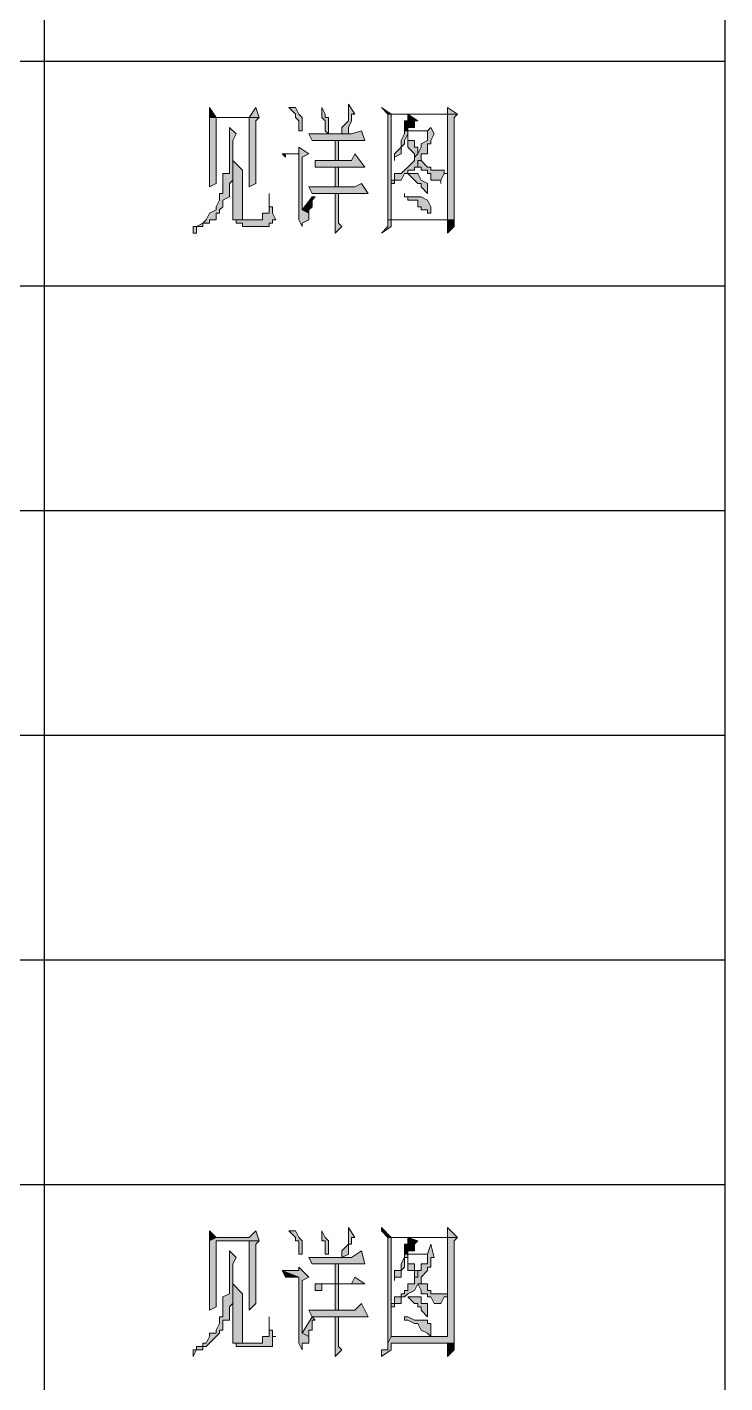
# Model space of a CAD drawing. Header units: millimetres. Extents: x 20 to 821, y 1 to 1134.
# Drawn here: x 783.1 to 821.2, y 311.2 to 385 of the extents above; entities that cross this region are included whole.
import ezdxf

# ---------------------------------------------------------------- set-up
doc = ezdxf.new("R2010")
doc.units = ezdxf.units.MM
doc.layers.add('1', color=7, linetype='Continuous')

msp = doc.modelspace()

# ---------------------------------------------------------------- hatches: boundary and pattern name
h = msp.add_hatch(color=0)
h.dxf.hatch_style = 2
h.paths.add_polyline_path([(793.08, 380.661732), (793.08, 380.121732), (793.44, 380.121732)])
h = msp.add_hatch(color=0)
h.dxf.hatch_style = 2
h.paths.add_polyline_path([(795.6, 380.661732), (795.24, 380.121732), (793.08, 380.121732), (793.08, 379.941732), (793.08, 376.521732), (793.08, 376.341732), (793.44, 376.521732), (793.44, 380.121732), (795.24, 380.121732), (795.78, 380.121732)])
h = msp.add_hatch(color=0)
h.dxf.hatch_style = 2
h.paths.add_polyline_path([(797.76, 380.661732), (797.4, 380.661732), (797.76, 380.301732), (797.76, 380.121732), (797.94, 379.941732), (797.94, 379.401732), (798.12, 379.401732), (798.12, 380.121732), (797.94, 380.301732)])
h = msp.add_hatch(color=0)
h.dxf.hatch_style = 2
h.paths.add_polyline_path([(799.2, 380.661732), (799.2, 380.121732), (799.38, 379.941732), (799.38, 379.401732), (799.56, 379.221732), (799.56, 380.121732), (799.38, 380.121732), (799.38, 380.301732)])
h = msp.add_hatch(color=0)
h.dxf.hatch_style = 2
h.paths.add_polyline_path([(800.64, 380.841732), (800.64, 379.941732), (800.28, 379.581732), (800.28, 379.221732), (800.64, 379.221732), (800.64, 379.581732), (800.82, 379.941732), (800.82, 380.301732), (801, 380.301732)])
h = msp.add_hatch(color=0)
h.dxf.hatch_style = 2
h.paths.add_polyline_path([(802.44, 380.661732), (802.8, 380.301732), (802.98, 380.301732)])
h = msp.add_hatch(color=0)
h.dxf.hatch_style = 2
h.paths.add_polyline_path([(806.04, 380.661732), (806.04, 380.301732), (802.98, 380.301732), (802.8, 380.301732), (802.8, 380.121732), (802.8, 374.541732), (802.98, 374.541732), (802.98, 376.521732), (803.16, 376.521732), (802.98, 376.521732), (802.98, 380.301732), (806.58, 380.301732)])
h = msp.add_hatch(color=0)
h.dxf.hatch_style = 2
h.paths.add_polyline_path([(795.78, 380.121732), (795.24, 380.121732), (795.24, 376.341732), (795.6, 376.521732), (795.6, 379.941732)])
h = msp.add_hatch(color=0)
h.dxf.hatch_style = 2
h.paths.add_polyline_path([(806.58, 380.301732), (806.04, 380.301732), (806.04, 374.541732), (802.8, 374.541732), (802.8, 374.361732), (802.8, 374.181732), (802.44, 373.821732), (802.98, 374.181732), (802.98, 374.541732), (806.04, 374.541732), (806.4, 374.541732), (806.4, 374.901732), (806.4, 380.121732)])
h = msp.add_hatch(color=0)
h.dxf.hatch_style = 2
h.paths.add_polyline_path([(803.88, 380.301732), (803.88, 379.941732), (803.7, 379.941732), (803.7, 379.401732), (803.88, 379.401732), (803.88, 379.581732), (804.24, 379.581732), (804.24, 379.941732), (804.42, 379.941732)])
h = msp.add_hatch(color=0)
h.dxf.hatch_style = 2
h.paths.add_polyline_path([(794.16, 379.581732), (794.16, 377.061732), (793.8, 377.061732), (793.8, 375.981732), (793.62, 375.981732), (793.62, 375.801732), (793.62, 375.621732), (793.44, 375.261732), (793.44, 375.081732), (793.08, 374.901732), (792.9, 374.541732), (792.72, 374.361732), (792.36, 374.181732), (792.18, 374.181732), (792.18, 373.821732), (792.36, 373.821732), (792.36, 374.181732), (792.72, 374.181732), (792.72, 374.361732), (793.08, 374.361732), (793.08, 374.541732), (793.44, 374.541732), (793.44, 374.901732), (793.62, 374.901732), (793.62, 375.081732), (793.8, 375.261732), (793.8, 375.621732), (794.16, 375.801732), (794.16, 376.521732), (794.34, 376.701732), (794.34, 378.861732), (794.52, 379.221732)])
h = msp.add_hatch(color=0)
h.dxf.hatch_style = 2
h.paths.add_polyline_path([(801.36, 379.401732), (800.82, 379.221732), (798.48, 379.221732), (798.66, 378.861732), (801.54, 378.861732)])
h = msp.add_hatch(color=0)
h.dxf.hatch_style = 2
h.paths.add_polyline_path([(805.14, 379.581732), (804.96, 379.401732), (803.7, 379.401732), (804.96, 379.401732), (804.96, 378.861732), (804.6, 378.681732), (804.6, 378.501732), (804.42, 378.141732), (804.24, 377.961732), (804.24, 377.781732), (803.88, 377.421732), (803.7, 377.241732), (803.52, 377.061732), (803.16, 377.061732), (803.16, 376.701732), (802.98, 376.701732), (802.98, 376.521732), (803.16, 376.521732), (803.16, 376.701732), (803.52, 376.701732), (803.7, 377.061732), (803.88, 377.061732), (803.88, 377.241732), (804.24, 377.241732), (804.24, 377.421732), (804.42, 377.421732), (804.42, 377.781732), (804.6, 377.781732), (804.6, 377.961732), (804.6, 378.141732), (804.96, 378.141732), (804.96, 378.681732), (805.14, 378.681732), (805.14, 378.861732), (805.32, 379.221732)])
h = msp.add_hatch(color=0)
h.dxf.hatch_style = 2
h.paths.add_polyline_path([(803.7, 379.401732), (803.7, 379.221732), (803.52, 378.861732), (803.52, 378.501732), (803.16, 378.141732), (803.16, 377.781732), (803.16, 377.961732), (803.52, 378.141732), (803.52, 378.501732), (803.7, 378.681732), (803.7, 378.861732), (803.88, 379.221732), (803.88, 379.401732), (804.96, 379.401732)])
h = msp.add_hatch(color=0)
h.dxf.hatch_style = 2
h.paths.add_polyline_path([(803.88, 379.221732), (803.88, 378.501732), (804.24, 378.141732), (804.24, 377.961732), (804.42, 378.141732), (804.42, 378.501732), (804.24, 378.501732), (804.24, 378.861732), (803.88, 378.861732)])
h = msp.add_hatch(color=0)
h.dxf.hatch_style = 2
h.paths.add_polyline_path([(797.94, 378.501732), (797.94, 378.141732), (797.04, 378.141732), (797.94, 378.141732), (797.94, 375.081732), (797.94, 374.541732), (798.12, 374.181732), (798.12, 374.361732), (798.48, 374.541732), (798.48, 374.901732), (798.12, 375.081732), (798.12, 377.961732), (798.48, 378.141732)])
h = msp.add_hatch(color=0)
h.dxf.hatch_style = 2
h.paths.add_polyline_path([(799.92, 377.781732), (800.1, 377.781732), (800.1, 378.861732), (799.92, 378.861732)])
h = msp.add_hatch(color=0)
h.dxf.hatch_style = 2
h.paths.add_polyline_path([(794.34, 377.781732), (794.34, 374.541732), (794.52, 374.541732), (795.06, 374.541732), (794.88, 374.541732), (794.88, 377.241732)])
h = msp.add_hatch(color=0)
h.dxf.hatch_style = 2
h.paths.add_polyline_path([(797.04, 378.141732), (797.22, 377.961732), (797.22, 378.141732), (797.4, 378.141732), (797.94, 378.141732)])
h = msp.add_hatch(color=0)
h.dxf.hatch_style = 2
h.paths.add_polyline_path([(801, 378.141732), (800.82, 377.781732), (798.84, 377.781732), (798.84, 377.421732), (801.54, 377.421732)])
h = msp.add_hatch(color=0)
h.dxf.hatch_style = 2
h.paths.add_polyline_path([(804.6, 377.781732), (804.42, 377.781732), (804.42, 377.421732), (804.6, 377.421732), (804.6, 377.241732), (804.96, 377.241732), (804.96, 377.061732), (805.14, 377.061732), (805.14, 376.701732), (805.68, 376.701732), (805.68, 376.521732), (805.68, 376.701732), (805.86, 377.061732), (806.04, 377.061732), (805.86, 377.061732), (805.86, 377.241732), (805.68, 377.241732), (805.32, 377.241732), (805.14, 377.241732), (805.14, 377.421732), (804.96, 377.421732)])
h = msp.add_hatch(color=0)
h.dxf.hatch_style = 2
h.paths.add_polyline_path([(799.92, 376.341732), (800.1, 376.341732), (800.1, 377.421732), (799.92, 377.421732)])
h = msp.add_hatch(color=0)
h.dxf.hatch_style = 2
h.paths.add_polyline_path([(804.24, 377.061732), (803.88, 377.061732), (804.24, 376.701732), (804.42, 376.521732), (804.6, 376.521732), (804.6, 376.341732), (804.96, 375.981732), (804.96, 376.521732), (804.6, 376.701732), (804.42, 377.061732)])
h = msp.add_hatch(color=0)
h.dxf.hatch_style = 2
h.paths.add_polyline_path([(796.32, 375.981732), (796.32, 374.901732), (795.96, 374.901732), (795.96, 374.541732), (795.06, 374.541732), (794.52, 374.541732), (794.52, 374.361732), (794.88, 374.361732), (794.88, 374.181732), (796.32, 374.181732), (796.32, 374.361732), (796.5, 374.361732), (796.5, 374.541732), (796.68, 374.541732), (796.5, 374.901732), (796.5, 375.261732), (796.32, 375.261732)])
h = msp.add_hatch(color=0)
h.dxf.hatch_style = 2
h.paths.add_polyline_path([(801.36, 376.521732), (801, 376.341732), (798.48, 376.341732), (798.66, 375.981732), (801.72, 375.981732)])
h = msp.add_hatch(color=0)
h.dxf.hatch_style = 2
h.paths.add_polyline_path([(800.1, 375.981732), (799.92, 375.981732), (799.92, 375.801732), (799.92, 373.821732), (800.28, 374.181732), (800.1, 374.361732), (800.1, 375.621732)])
h = msp.add_hatch(color=0)
h.dxf.hatch_style = 2
h.paths.add_polyline_path([(803.7, 375.981732), (803.7, 375.801732), (803.88, 375.801732), (803.88, 375.621732), (804.24, 375.621732), (804.42, 375.621732), (804.42, 375.261732), (804.6, 375.261732), (804.6, 375.081732), (804.96, 375.081732), (804.96, 374.901732), (805.14, 374.901732), (805.14, 375.081732), (805.14, 375.261732), (804.96, 375.621732), (804.6, 375.801732), (803.7, 375.801732)])
h = msp.add_hatch(color=0)
h.dxf.hatch_style = 2
h.paths.add_polyline_path([(798.66, 375.801732), (798.12, 375.081732), (798.48, 374.901732), (798.48, 375.081732), (798.66, 375.261732), (798.66, 375.621732), (798.84, 375.801732)])
h = msp.add_hatch(color=0)
h.dxf.hatch_style = 2
h.paths.add_polyline_path([(806.4, 374.541732), (806.04, 374.541732), (806.04, 373.821732), (806.4, 374.181732)])
h = msp.add_hatch(color=0)
h.dxf.hatch_style = 2
h.paths.add_polyline_path([(793.08, 319.461732), (793.08, 318.921732), (793.44, 319.101732)])
h = msp.add_hatch(color=0)
h.dxf.hatch_style = 2
h.paths.add_polyline_path([(795.6, 319.461732), (795.24, 319.101732), (793.44, 319.101732), (793.08, 318.921732), (793.08, 315.321732), (793.08, 315.141732), (793.44, 315.321732), (793.44, 318.921732), (795.24, 318.921732), (795.78, 318.921732)])
h = msp.add_hatch(color=0)
h.dxf.hatch_style = 2
h.paths.add_polyline_path([(797.76, 319.461732), (797.4, 319.461732), (797.76, 319.101732), (797.76, 318.921732), (797.94, 318.921732), (797.94, 318.201732), (798.12, 318.201732), (798.12, 318.921732), (797.94, 319.101732)])
h = msp.add_hatch(color=0)
h.dxf.hatch_style = 2
h.paths.add_polyline_path([(799.2, 319.461732), (799.2, 318.921732), (799.38, 318.921732), (799.38, 318.201732), (799.56, 318.201732), (799.56, 318.921732), (799.38, 319.101732)])
h = msp.add_hatch(color=0)
h.dxf.hatch_style = 2
h.paths.add_polyline_path([(800.64, 319.641732), (800.64, 318.741732), (800.28, 318.381732), (800.28, 318.021732), (800.64, 318.201732), (800.64, 318.741732), (800.82, 318.741732), (800.82, 319.101732), (801, 319.101732)])
h = msp.add_hatch(color=0)
h.dxf.hatch_style = 2
h.paths.add_polyline_path([(802.44, 319.641732), (802.44, 319.461732), (802.8, 319.101732), (802.98, 319.101732)])
h = msp.add_hatch(color=0)
h.dxf.hatch_style = 2
h.paths.add_polyline_path([(806.58, 319.101732), (806.04, 319.101732), (806.04, 313.701732), (802.98, 313.701732), (802.8, 313.341732), (802.8, 312.981732), (802.44, 312.981732), (802.44, 312.621732), (802.98, 312.981732), (802.98, 313.341732), (806.04, 313.341732), (806.4, 313.341732), (806.4, 313.701732), (806.4, 318.921732)])
h = msp.add_hatch(color=0)
h.dxf.hatch_style = 2
h.paths.add_polyline_path([(806.04, 319.641732), (806.04, 319.101732), (802.98, 319.101732), (802.8, 319.101732), (802.8, 318.921732), (802.8, 313.341732), (802.98, 313.701732), (802.98, 315.321732), (803.16, 315.321732), (802.98, 315.321732), (802.98, 319.101732), (806.58, 319.101732)])
h = msp.add_hatch(color=0)
h.dxf.hatch_style = 2
h.paths.add_polyline_path([(803.88, 319.101732), (803.88, 318.741732), (803.7, 318.741732), (803.7, 318.201732), (803.88, 318.201732), (803.88, 318.381732), (804.24, 318.381732), (804.24, 318.741732), (804.42, 318.921732)])
h = msp.add_hatch(color=0)
h.dxf.hatch_style = 2
h.paths.add_polyline_path([(794.16, 318.381732), (794.16, 316.041732), (793.8, 315.861732), (793.8, 314.781732), (793.62, 314.781732), (793.62, 314.601732), (793.62, 314.421732), (793.44, 314.061732), (793.44, 313.881732), (793.08, 313.881732), (793.08, 313.701732), (792.9, 313.341732), (792.72, 313.341732), (792.72, 313.161732), (792.36, 313.161732), (792.36, 312.981732), (792.18, 312.981732), (792.18, 312.621732), (792.36, 312.981732), (792.72, 312.981732), (792.72, 313.161732), (792.9, 313.161732), (793.08, 313.341732), (793.44, 313.701732), (793.62, 313.881732), (793.62, 314.061732), (793.8, 314.061732), (793.8, 314.601732), (794.16, 314.601732), (794.16, 315.321732), (794.34, 315.501732), (794.34, 317.661732), (794.52, 318.021732)])
h = msp.add_hatch(color=0)
h.dxf.hatch_style = 2
h.paths.add_polyline_path([(795.78, 318.921732), (795.24, 318.921732), (795.24, 315.141732), (795.6, 315.501732), (795.6, 318.741732)])
h = msp.add_hatch(color=0)
h.dxf.hatch_style = 2
h.paths.add_polyline_path([(801.36, 318.381732), (800.82, 318.021732), (798.48, 318.021732), (798.66, 317.661732), (801.54, 317.661732)])
h = msp.add_hatch(color=0)
h.dxf.hatch_style = 2
h.paths.add_polyline_path([(805.14, 318.741732), (804.96, 318.201732), (803.7, 318.201732), (804.96, 318.201732), (804.96, 317.661732), (804.6, 317.661732), (804.6, 317.301732), (804.42, 317.301732), (804.42, 316.941732), (804.24, 316.941732), (804.24, 316.581732), (803.88, 316.581732), (803.88, 316.221732), (803.7, 316.221732), (803.7, 316.041732), (803.52, 316.041732), (803.52, 315.861732), (803.16, 315.861732), (803.16, 315.501732), (802.98, 315.501732), (802.98, 315.321732), (803.16, 315.321732), (803.16, 315.501732), (803.52, 315.501732), (803.52, 315.861732), (803.7, 315.861732), (803.88, 316.041732), (804.24, 316.221732), (804.42, 316.581732), (804.6, 316.581732), (804.6, 316.761732), (804.6, 316.941732), (804.96, 317.301732), (804.96, 317.481732), (805.14, 317.481732), (805.14, 318.021732), (805.32, 318.021732)])
h = msp.add_hatch(color=0)
h.dxf.hatch_style = 2
h.paths.add_polyline_path([(799.92, 316.581732), (800.1, 316.581732), (800.1, 317.661732), (799.92, 317.661732)])
h = msp.add_hatch(color=0)
h.dxf.hatch_style = 2
h.paths.add_polyline_path([(803.7, 318.201732), (803.7, 318.021732), (803.52, 317.661732), (803.52, 317.301732), (803.16, 317.301732), (803.16, 316.761732), (803.16, 316.941732), (803.52, 316.941732), (803.52, 317.301732), (803.7, 317.481732), (803.7, 318.021732), (803.88, 318.021732), (803.88, 318.201732), (804.96, 318.201732)])
h = msp.add_hatch(color=0)
h.dxf.hatch_style = 2
h.paths.add_polyline_path([(803.88, 318.021732), (803.88, 317.301732), (804.24, 317.301732), (804.24, 316.941732), (804.42, 316.941732), (804.42, 317.301732), (804.24, 317.301732), (804.24, 317.661732), (803.88, 317.661732)])
h = msp.add_hatch(color=0)
h.dxf.hatch_style = 2
h.paths.add_polyline_path([(797.94, 317.481732), (797.94, 317.301732), (797.04, 317.301732), (797.94, 316.941732), (797.94, 313.341732), (798.12, 312.981732), (798.12, 313.341732), (798.48, 313.341732), (798.48, 313.701732), (798.12, 313.881732), (798.12, 316.761732), (798.48, 316.941732)])
h = msp.add_hatch(color=0)
h.dxf.hatch_style = 2
h.paths.add_polyline_path([(797.04, 317.301732), (797.22, 316.941732), (797.94, 316.941732)])
h = msp.add_hatch(color=0)
h.dxf.hatch_style = 2
h.paths.add_polyline_path([(801, 316.941732), (800.82, 316.581732), (798.84, 316.581732), (798.84, 316.221732), (799.2, 316.221732), (799.2, 316.581732), (801.54, 316.581732)])
h = msp.add_hatch(color=0)
h.dxf.hatch_style = 2
h.paths.add_polyline_path([(794.34, 316.581732), (794.34, 313.341732), (794.52, 313.341732), (795.06, 313.341732), (794.88, 313.341732), (794.88, 316.041732)])
h = msp.add_hatch(color=0)
h.dxf.hatch_style = 2
h.paths.add_polyline_path([(799.92, 315.141732), (800.1, 315.141732), (800.1, 316.581732), (799.92, 316.581732)])
h = msp.add_hatch(color=0)
h.dxf.hatch_style = 2
h.paths.add_polyline_path([(804.6, 316.581732), (804.42, 316.581732), (804.6, 316.221732), (804.6, 316.041732), (804.96, 316.041732), (804.96, 315.861732), (805.14, 315.861732), (805.32, 315.501732), (805.68, 315.501732), (805.86, 315.861732), (806.04, 315.861732), (806.04, 316.041732), (805.32, 316.041732), (805.14, 316.041732), (805.14, 316.221732), (804.96, 316.221732), (804.96, 316.581732)])
h = msp.add_hatch(color=0)
h.dxf.hatch_style = 2
h.paths.add_polyline_path([(801.36, 315.501732), (801, 315.141732), (798.48, 315.141732), (798.66, 314.781732), (801.72, 314.781732)])
h = msp.add_hatch(color=0)
h.dxf.hatch_style = 2
h.paths.add_polyline_path([(804.24, 315.861732), (803.88, 315.861732), (804.24, 315.501732), (804.42, 315.501732), (804.42, 315.321732), (804.6, 315.321732), (804.6, 315.141732), (804.96, 314.781732), (804.96, 315.501732), (804.6, 315.501732), (804.6, 315.861732), (804.42, 315.861732)])
h = msp.add_hatch(color=0)
h.dxf.hatch_style = 2
h.paths.add_polyline_path([(796.32, 314.781732), (796.32, 313.701732), (795.96, 313.701732), (795.96, 313.341732), (795.06, 313.341732), (794.52, 313.341732), (794.52, 313.161732), (796.5, 313.161732), (796.5, 313.341732), (796.5, 313.701732), (796.68, 313.701732), (796.5, 313.701732), (796.5, 314.061732), (796.32, 314.061732)])
h = msp.add_hatch(color=0)
h.dxf.hatch_style = 2
h.paths.add_polyline_path([(798.66, 314.781732), (798.12, 313.881732), (798.48, 313.701732), (798.48, 314.061732), (798.66, 314.061732), (798.66, 314.601732), (798.84, 314.601732)])
h = msp.add_hatch(color=0)
h.dxf.hatch_style = 2
h.paths.add_polyline_path([(800.1, 314.781732), (799.92, 314.781732), (799.92, 314.601732), (799.92, 312.621732), (800.28, 312.981732), (800.1, 313.161732), (800.1, 314.421732), (800.1, 314.601732)])
h = msp.add_hatch(color=0)
h.dxf.hatch_style = 2
h.paths.add_polyline_path([(803.7, 314.781732), (803.7, 314.601732), (803.88, 314.601732), (804.24, 314.421732), (804.42, 314.421732), (804.6, 314.061732), (804.96, 313.881732), (805.14, 313.701732), (805.14, 314.421732), (804.96, 314.421732), (804.96, 314.601732), (804.6, 314.601732), (804.24, 314.601732), (803.88, 314.781732)])
h = msp.add_hatch(color=0)
h.dxf.hatch_style = 2
h.paths.add_polyline_path([(806.4, 313.341732), (806.04, 313.341732), (806.04, 312.621732), (806.4, 312.981732)])

# ---------------------------------------------------------------- linework, layer by layer
at = {"layer": '1', "color": 0, "lineweight": 25}
for points in [[(20.16, 1133.601732), (821.16, 1133.601732), (821.16, 0.501732), (20.16, 0.501732), (20.16, 1133.601732)], [(784.08, 77.541732), (784.08, 419.721732)], [(557.64, 383.181732), (821.16, 383.181732)], [(557.64, 370.941732), (821.16, 370.941732)], [(557.64, 358.701732), (821.16, 358.701732)], [(557.64, 346.461732), (821.16, 346.461732)], [(557.64, 334.221732), (821.16, 334.221732)], [(557.64, 321.981732), (821.16, 321.981732)]]:
    msp.add_lwpolyline(points, dxfattribs=at)
at = {"layer": '1', "color": 0, "lineweight": 5}
for points in [[(793.08, 380.661732), (793.08, 380.121732), (793.44, 380.121732), (793.08, 380.661732)], [(795.6, 380.661732), (795.24, 380.121732), (793.08, 380.121732), (793.08, 379.941732), (793.08, 376.521732), (793.08, 376.341732), (793.44, 376.521732), (793.44, 380.121732), (795.24, 380.121732), (795.78, 380.121732), (795.6, 380.661732)], [(797.76, 380.661732), (797.4, 380.661732), (797.76, 380.301732), (797.76, 380.121732), (797.94, 379.941732), (797.94, 379.401732), (798.12, 379.401732), (798.12, 380.121732), (797.94, 380.301732), (797.76, 380.661732)], [(799.2, 380.661732), (799.2, 380.121732), (799.38, 379.941732), (799.38, 379.401732), (799.56, 379.221732), (799.56, 380.121732), (799.38, 380.121732), (799.38, 380.301732), (799.2, 380.661732)], [(800.64, 380.841732), (800.64, 379.941732), (800.28, 379.581732), (800.28, 379.221732), (800.64, 379.221732), (800.64, 379.581732), (800.82, 379.941732), (800.82, 380.301732), (801, 380.301732), (800.64, 380.841732)], [(802.44, 380.661732), (802.8, 380.301732), (802.98, 380.301732), (802.44, 380.661732)], [(806.04, 380.661732), (806.04, 380.301732), (802.98, 380.301732), (802.8, 380.301732), (802.8, 380.121732), (802.8, 374.541732), (802.98, 374.541732), (802.98, 376.521732), (803.16, 376.521732), (802.98, 376.521732), (802.98, 380.301732), (806.58, 380.301732), (806.04, 380.661732)], [(795.78, 380.121732), (795.24, 380.121732), (795.24, 376.341732), (795.6, 376.521732), (795.6, 379.941732), (795.78, 380.121732)], [(806.58, 380.301732), (806.04, 380.301732), (806.04, 374.541732), (802.8, 374.541732), (802.8, 374.361732), (802.8, 374.181732), (802.44, 373.821732), (802.98, 374.181732), (802.98, 374.541732), (806.04, 374.541732), (806.4, 374.541732), (806.4, 374.901732), (806.4, 380.121732), (806.58, 380.301732)], [(803.88, 380.301732), (803.88, 379.941732), (803.7, 379.941732), (803.7, 379.401732), (803.88, 379.401732), (803.88, 379.581732), (804.24, 379.581732), (804.24, 379.941732), (804.42, 379.941732), (803.88, 380.301732)], [(794.16, 379.581732), (794.16, 377.061732), (793.8, 377.061732), (793.8, 375.981732), (793.62, 375.981732), (793.62, 375.801732), (793.62, 375.621732), (793.44, 375.261732), (793.44, 375.081732), (793.08, 374.901732), (792.9, 374.541732), (792.72, 374.361732), (792.36, 374.181732), (792.18, 374.181732), (792.18, 373.821732), (792.36, 373.821732), (792.36, 374.181732), (792.72, 374.181732), (792.72, 374.361732), (793.08, 374.361732), (793.08, 374.541732), (793.44, 374.541732), (793.44, 374.901732), (793.62, 374.901732), (793.62, 375.081732), (793.8, 375.261732), (793.8, 375.621732), (794.16, 375.801732), (794.16, 376.521732), (794.34, 376.701732), (794.34, 378.861732), (794.52, 379.221732), (794.16, 379.581732)], [(801.36, 379.401732), (800.82, 379.221732), (798.48, 379.221732), (798.66, 378.861732), (801.54, 378.861732), (801.36, 379.401732)], [(805.14, 379.581732), (804.96, 379.401732), (803.7, 379.401732), (804.96, 379.401732), (804.96, 378.861732), (804.6, 378.681732), (804.6, 378.501732), (804.42, 378.141732), (804.24, 377.961732), (804.24, 377.781732), (803.88, 377.421732), (803.7, 377.241732), (803.52, 377.061732), (803.52, 377.061732), (803.16, 377.061732), (803.16, 376.701732), (802.98, 376.701732), (802.98, 376.521732), (803.16, 376.521732), (803.16, 376.701732), (803.52, 376.701732), (803.7, 377.061732), (803.88, 377.061732), (803.88, 377.241732), (804.24, 377.241732), (804.24, 377.421732), (804.42, 377.421732), (804.42, 377.781732), (804.6, 377.781732), (804.6, 377.961732), (804.6, 378.141732), (804.96, 378.141732), (804.96, 378.681732), (805.14, 378.681732), (805.14, 378.861732), (805.32, 379.221732), (805.14, 379.581732)], [(803.7, 379.401732), (803.7, 379.221732), (803.52, 378.861732), (803.52, 378.501732), (803.16, 378.141732), (803.16, 377.781732), (803.16, 377.961732), (803.52, 378.141732), (803.52, 378.501732), (803.7, 378.681732), (803.7, 378.861732), (803.88, 379.221732), (803.88, 379.401732), (803.88, 379.401732), (804.96, 379.401732), (803.7, 379.401732)], [(803.88, 379.221732), (803.88, 378.501732), (804.24, 378.141732), (804.24, 377.961732), (804.42, 378.141732), (804.42, 378.501732), (804.24, 378.501732), (804.24, 378.861732), (803.88, 378.861732), (803.88, 379.221732)], [(797.94, 378.501732), (797.94, 378.141732), (797.04, 378.141732), (797.94, 378.141732), (797.94, 375.081732), (797.94, 374.541732), (798.12, 374.181732), (798.12, 374.361732), (798.48, 374.541732), (798.48, 374.901732), (798.12, 375.081732), (798.12, 377.961732), (798.48, 378.141732), (797.94, 378.501732)], [(799.92, 377.781732), (800.1, 377.781732), (800.1, 378.861732), (799.92, 378.861732), (799.92, 377.781732)], [(794.34, 377.781732), (794.34, 374.541732), (794.52, 374.541732), (795.06, 374.541732), (794.88, 374.541732), (794.88, 377.241732), (794.34, 377.781732)], [(797.04, 378.141732), (797.22, 377.961732), (797.22, 378.141732), (797.4, 378.141732), (797.94, 378.141732), (797.04, 378.141732)], [(801, 378.141732), (800.82, 377.781732), (798.84, 377.781732), (798.84, 377.421732), (801.54, 377.421732), (801, 378.141732)], [(804.6, 377.781732), (804.42, 377.781732), (804.42, 377.421732), (804.6, 377.421732), (804.6, 377.241732), (804.96, 377.241732), (804.96, 377.061732), (805.14, 377.061732), (805.14, 376.701732), (805.68, 376.701732), (805.68, 376.521732), (805.68, 376.701732), (805.86, 377.061732), (806.04, 377.061732), (805.86, 377.061732), (805.86, 377.241732), (805.68, 377.241732), (805.32, 377.241732), (805.32, 377.241732), (805.14, 377.241732), (805.14, 377.421732), (804.96, 377.421732), (804.6, 377.781732)], [(799.92, 376.341732), (800.1, 376.341732), (800.1, 377.421732), (799.92, 377.421732), (799.92, 376.341732)], [(804.24, 377.061732), (803.88, 377.061732), (804.24, 376.701732), (804.42, 376.521732), (804.6, 376.521732), (804.6, 376.341732), (804.96, 375.981732), (804.96, 376.521732), (804.6, 376.701732), (804.42, 377.061732), (804.24, 377.061732)], [(796.32, 375.981732), (796.32, 374.901732), (795.96, 374.901732), (795.96, 374.541732), (795.06, 374.541732), (794.52, 374.541732), (794.52, 374.361732), (794.88, 374.361732), (794.88, 374.181732), (796.32, 374.181732), (796.32, 374.361732), (796.5, 374.361732), (796.5, 374.541732), (796.5, 374.541732), (796.68, 374.541732), (796.5, 374.901732), (796.5, 375.261732), (796.32, 375.261732), (796.32, 375.981732)], [(801.36, 376.521732), (801, 376.341732), (798.48, 376.341732), (798.66, 375.981732), (801.72, 375.981732), (801.36, 376.521732)], [(800.1, 375.981732), (799.92, 375.981732), (799.92, 375.801732), (799.92, 373.821732), (800.28, 374.181732), (800.1, 374.361732), (800.1, 375.621732), (800.1, 375.621732), (800.1, 375.981732)], [(803.7, 375.981732), (803.7, 375.801732), (803.88, 375.801732), (803.88, 375.621732), (804.24, 375.621732), (804.42, 375.621732), (804.42, 375.261732), (804.6, 375.261732), (804.6, 375.081732), (804.96, 375.081732), (804.96, 374.901732), (805.14, 374.901732), (805.14, 375.081732), (805.14, 375.261732), (804.96, 375.621732), (804.6, 375.801732), (803.7, 375.801732), (803.7, 375.981732)], [(798.66, 375.801732), (798.12, 375.081732), (798.48, 374.901732), (798.48, 375.081732), (798.66, 375.261732), (798.66, 375.621732), (798.84, 375.801732), (798.66, 375.801732)], [(806.4, 374.541732), (806.04, 374.541732), (806.04, 373.821732), (806.4, 374.181732), (806.4, 374.541732)], [(793.08, 319.461732), (793.08, 318.921732), (793.44, 319.101732), (793.08, 319.461732)], [(795.6, 319.461732), (795.24, 319.101732), (793.44, 319.101732), (793.08, 318.921732), (793.08, 315.321732), (793.08, 315.141732), (793.44, 315.321732), (793.44, 318.921732), (795.24, 318.921732), (795.78, 318.921732), (795.6, 319.461732)], [(797.76, 319.461732), (797.4, 319.461732), (797.76, 319.101732), (797.76, 318.921732), (797.94, 318.921732), (797.94, 318.201732), (798.12, 318.201732), (798.12, 318.921732), (797.94, 319.101732), (797.76, 319.461732)], [(799.2, 319.461732), (799.2, 318.921732), (799.38, 318.921732), (799.38, 318.201732), (799.56, 318.201732), (799.56, 318.921732), (799.38, 319.101732), (799.2, 319.461732)], [(800.64, 319.641732), (800.64, 318.741732), (800.28, 318.381732), (800.28, 318.021732), (800.64, 318.201732), (800.64, 318.741732), (800.82, 318.741732), (800.82, 319.101732), (801, 319.101732), (800.64, 319.641732)], [(802.44, 319.641732), (802.44, 319.461732), (802.8, 319.101732), (802.98, 319.101732), (802.44, 319.641732)], [(806.58, 319.101732), (806.04, 319.101732), (806.04, 313.701732), (802.98, 313.701732), (802.8, 313.341732), (802.8, 312.981732), (802.44, 312.981732), (802.44, 312.621732), (802.98, 312.981732), (802.98, 313.341732), (806.04, 313.341732), (806.4, 313.341732), (806.4, 313.701732), (806.4, 318.921732), (806.58, 319.101732)], [(806.04, 319.641732), (806.04, 319.101732), (802.98, 319.101732), (802.8, 319.101732), (802.8, 318.921732), (802.8, 313.341732), (802.98, 313.701732), (802.98, 315.321732), (803.16, 315.321732), (802.98, 315.321732), (802.98, 319.101732), (806.58, 319.101732), (806.04, 319.641732)], [(803.88, 319.101732), (803.88, 318.741732), (803.7, 318.741732), (803.7, 318.201732), (803.88, 318.201732), (803.88, 318.381732), (804.24, 318.381732), (804.24, 318.741732), (804.42, 318.921732), (803.88, 319.101732)], [(794.16, 318.381732), (794.16, 316.041732), (793.8, 315.861732), (793.8, 314.781732), (793.62, 314.781732), (793.62, 314.601732), (793.62, 314.421732), (793.44, 314.061732), (793.44, 313.881732), (793.08, 313.881732), (793.08, 313.701732), (792.9, 313.341732), (792.72, 313.341732), (792.72, 313.161732), (792.36, 313.161732), (792.36, 312.981732), (792.18, 312.981732), (792.18, 312.621732), (792.36, 312.981732), (792.72, 312.981732), (792.72, 313.161732), (792.9, 313.161732), (793.08, 313.341732), (793.44, 313.701732), (793.62, 313.881732), (793.62, 314.061732), (793.8, 314.061732), (793.8, 314.601732), (794.16, 314.601732), (794.16, 315.321732), (794.34, 315.501732), (794.34, 317.661732), (794.52, 318.021732), (794.16, 318.381732)], [(795.78, 318.921732), (795.24, 318.921732), (795.24, 315.141732), (795.6, 315.501732), (795.6, 318.741732), (795.78, 318.921732)], [(801.36, 318.381732), (800.82, 318.021732), (798.48, 318.021732), (798.66, 317.661732), (801.54, 317.661732), (801.36, 318.381732)], [(805.14, 318.741732), (804.96, 318.201732), (803.7, 318.201732), (804.96, 318.201732), (804.96, 317.661732), (804.6, 317.661732), (804.6, 317.301732), (804.42, 317.301732), (804.42, 316.941732), (804.24, 316.941732), (804.24, 316.581732), (803.88, 316.581732), (803.88, 316.221732), (803.7, 316.221732), (803.7, 316.041732), (803.52, 316.041732), (803.52, 315.861732), (803.16, 315.861732), (803.16, 315.501732), (802.98, 315.501732), (802.98, 315.321732), (803.16, 315.321732), (803.16, 315.501732), (803.52, 315.501732), (803.52, 315.861732), (803.7, 315.861732), (803.88, 316.041732), (804.24, 316.221732), (804.42, 316.581732), (804.6, 316.581732), (804.6, 316.761732), (804.6, 316.941732), (804.96, 317.301732), (804.96, 317.481732), (805.14, 317.481732), (805.14, 318.021732), (805.32, 318.021732), (805.14, 318.741732)], [(799.92, 316.581732), (800.1, 316.581732), (800.1, 317.661732), (799.92, 317.661732), (799.92, 316.581732)], [(803.7, 318.201732), (803.7, 318.021732), (803.52, 317.661732), (803.52, 317.301732), (803.16, 317.301732), (803.16, 316.761732), (803.16, 316.941732), (803.52, 316.941732), (803.52, 317.301732), (803.7, 317.481732), (803.7, 318.021732), (803.88, 318.021732), (803.88, 318.201732), (803.88, 318.201732), (804.96, 318.201732), (803.7, 318.201732)], [(803.88, 318.021732), (803.88, 317.301732), (804.24, 317.301732), (804.24, 316.941732), (804.42, 316.941732), (804.42, 317.301732), (804.24, 317.301732), (804.24, 317.661732), (803.88, 317.661732), (803.88, 318.021732)], [(797.94, 317.481732), (797.94, 317.301732), (797.04, 317.301732), (797.94, 316.941732), (797.94, 313.341732), (798.12, 312.981732), (798.12, 313.341732), (798.48, 313.341732), (798.48, 313.701732), (798.12, 313.881732), (798.12, 316.761732), (798.48, 316.941732), (797.94, 317.481732)], [(797.04, 317.301732), (797.22, 316.941732), (797.94, 316.941732), (797.04, 317.301732)], [(801, 316.941732), (800.82, 316.581732), (798.84, 316.581732), (798.84, 316.221732), (799.2, 316.221732), (799.2, 316.581732), (801.54, 316.581732), (801, 316.941732)], [(794.34, 316.581732), (794.34, 313.341732), (794.52, 313.341732), (795.06, 313.341732), (794.88, 313.341732), (794.88, 316.041732), (794.34, 316.581732)], [(799.92, 315.141732), (800.1, 315.141732), (800.1, 316.581732), (799.92, 316.581732), (799.92, 315.141732)], [(804.6, 316.581732), (804.42, 316.581732), (804.6, 316.221732), (804.6, 316.041732), (804.96, 316.041732), (804.96, 315.861732), (805.14, 315.861732), (805.32, 315.501732), (805.68, 315.501732), (805.86, 315.861732), (806.04, 315.861732), (806.04, 316.041732), (805.32, 316.041732), (805.32, 316.041732), (805.14, 316.041732), (805.14, 316.221732), (804.96, 316.221732), (804.96, 316.581732), (804.6, 316.581732)], [(801.36, 315.501732), (801, 315.141732), (798.48, 315.141732), (798.66, 314.781732), (801.72, 314.781732), (801.36, 315.501732)], [(804.24, 315.861732), (803.88, 315.861732), (804.24, 315.501732), (804.42, 315.501732), (804.42, 315.321732), (804.6, 315.321732), (804.6, 315.141732), (804.96, 314.781732), (804.96, 315.501732), (804.6, 315.501732), (804.6, 315.861732), (804.42, 315.861732), (804.24, 315.861732)], [(796.32, 314.781732), (796.32, 313.701732), (795.96, 313.701732), (795.96, 313.341732), (795.06, 313.341732), (794.52, 313.341732), (794.52, 313.161732), (796.5, 313.161732), (796.5, 313.341732), (796.5, 313.701732), (796.68, 313.701732), (796.5, 313.701732), (796.5, 314.061732), (796.32, 314.061732), (796.32, 314.781732)], [(798.66, 314.781732), (798.12, 313.881732), (798.48, 313.701732), (798.48, 314.061732), (798.66, 314.061732), (798.66, 314.601732), (798.84, 314.601732), (798.66, 314.781732)], [(800.1, 314.781732), (799.92, 314.781732), (799.92, 314.601732), (799.92, 312.621732), (800.28, 312.981732), (800.1, 313.161732), (800.1, 314.421732), (800.1, 314.601732), (800.1, 314.781732)], [(803.7, 314.781732), (803.7, 314.601732), (803.88, 314.601732), (804.24, 314.421732), (804.42, 314.421732), (804.6, 314.061732), (804.96, 313.881732), (805.14, 313.701732), (805.14, 314.421732), (804.96, 314.421732), (804.96, 314.601732), (804.6, 314.601732), (804.24, 314.601732), (803.88, 314.781732), (803.7, 314.781732)], [(806.4, 313.341732), (806.04, 313.341732), (806.04, 312.621732), (806.4, 312.981732), (806.4, 313.341732)]]:
    msp.add_lwpolyline(points, dxfattribs=at)

doc.saveas('drawing.dxf')
